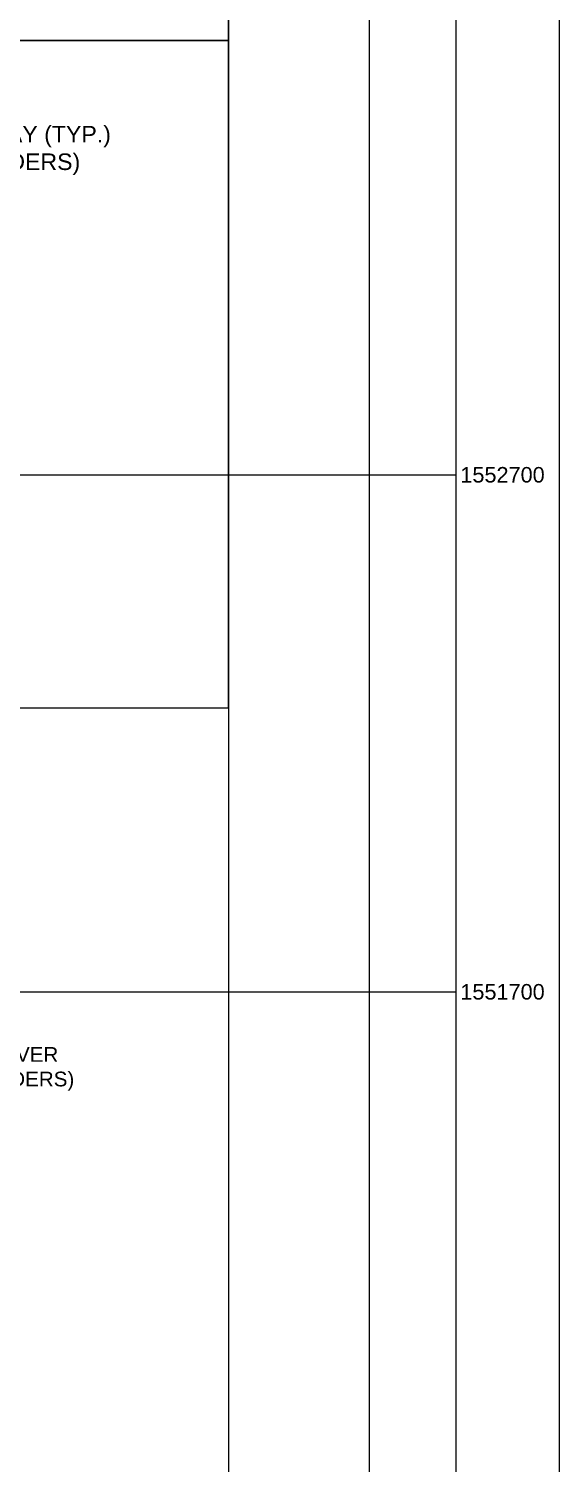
# Model space of a CAD drawing. Header units: inches. Extents: x 46944 to 1771531, y 9954 to 15548976.
# Drawn here: x 226174 to 227200, y 1550788 to 1553563 of the extents above; entities that cross this region are included whole.
import ezdxf

# ---------------------------------------------------------------- set-up
doc = ezdxf.new("R2010")
doc.units = ezdxf.units.IN
doc.header["$MEASUREMENT"] = 0
for name, color, linetype in [('Details', 7, 'Continuous'), ('GRID', 8, 'Continuous'), ('VILLAGE BOUNDARY', 6, 'Continuous')]:
    doc.layers.add(name, color=color, linetype=linetype)
doc.layers.add('Revised Grid', color=7, linetype='Continuous', lineweight=0)
doc.styles.get("Standard").update_dxf_attribs({"font": 'arial.ttf'})

msp = doc.modelspace()

# ---------------------------------------------------------------- linework, layer by layer
at = {"layer": 'Details', "lineweight": 5}
for points in [[(226560, 1555700), (224126.18698, 1555700), (224126.18698, 1553540), (226560, 1553540)], [(224126.18698, 1552249.13484), (226560, 1552249.13484), (226560, 1553540), (224126.18698, 1553540)], [(224126.18698, 1552249.13484), (226560, 1552249.13484), (226560, 1550660), (224126.18698, 1550660)]]:
    msp.add_lwpolyline(points, close=True, dxfattribs=at)
at = {"layer": 'GRID', "linetype": 'Continuous', "lineweight": 5}
for p, q in [((227200, 1555900), (227200, 1546500)), ((227000, 1555700), (227000, 1547700)), ((219000, 1552700), (227000, 1552700)), ((219000, 1551700), (227000, 1551700))]:
    msp.add_line(p, q, dxfattribs=at)
msp.add_lwpolyline([(218692.00572, 1555993.5), (226832.00572, 1555993.5), (226832.00572, 1546773.22485), (218692.00572, 1546773.22485)], close=True, dxfattribs=at)
at = {"layer": 'Revised Grid', "linetype": 'Continuous', "lineweight": 5}
msp.add_line((226560, 1555700), (226560, 1547695.09566), dxfattribs=at)
at = {"layer": 'VILLAGE BOUNDARY', "lineweight": 5, "extrusion": (0.009448, 0.010215, 0.999903), "elevation": 19408.03725}
msp.add_lwpolyline([(223583.53569, 1553307.28877), (223594.99672, 1552894.85441), (223661.12195, 1552343.46388), (223632.44612, 1552165.81344), (223609.19655, 1552026.01006), (223584.28822, 1551825.0567), (223549.92424, 1551536.76352), (223536.41055, 1551416.39068), (223507.81032, 1551191.16806), (223667.94141, 1550971.16281), (223710.31435, 1550912.4069), (223772.35104, 1550827.89423), (224064.10561, 1550686.93189), (224346.17492, 1550546.84498), (224434.35768, 1550510.74293), (224494.33238, 1550484.90894), (224838.68767, 1550340.37509), (224769.60716, 1550150.01035), (224794.80096, 1550009.53444), (224853.15431, 1549967.3597), (224912.65567, 1549958.61327), (224980.21781, 1549939.59182), (225064.60559, 1549970.97078), (225092.41306, 1549913.24712), (225330.76093, 1549907.69778), (225493.41499, 1550042.91059), (225780.36146, 1550047.08073), (225972.06191, 1550053.15827), (226134.95152, 1550057.78403), (226441.2066, 1550002.77066), (226196.06046, 1549513.51621), (226167.21692, 1549328.55403), (226216.33048, 1549277.6983), (226253.5797, 1549281.28434), (226237.9756, 1549104.96523), (226219.88625, 1548922.72152), (226217.93949, 1548871.18656), (226212.24065, 1548784.03211), (226121.05204, 1548751.8216), (225932.67431, 1548644.69858)], dxfattribs=at)

# ---------------------------------------------------------------- texts
at = {"layer": 'Details', "linetype": 'Continuous', "lineweight": 5, "ltscale": 50, "attachment_point": 1}
for s, insert, char_height, width in [('\\pi138.23;CABLE TRAY (TYP.)\\P\\pi198.1;(BY BIDDERS)', (225774.81348, 1553374.85717), 32, 692.4260634), ('CHANNEL CANTILEVER \\PARM(TYP.) (BY BIDDERS)', (225779.72316, 1551593.06252), 28.5, 481.4596524)]:
    msp.add_mtext(s, dxfattribs=dict(at, insert=insert, char_height=char_height, width=width))
at = {"layer": 'GRID', "linetype": 'Continuous', "lineweight": 5}
for s, p in [('1552700', (227008.59973, 1552685.03652)), ('1551700', (227008.59973, 1551685.03652))]:
    msp.add_text(s, height=30, dxfattribs=at).set_placement(p)

doc.saveas('drawing.dxf')
